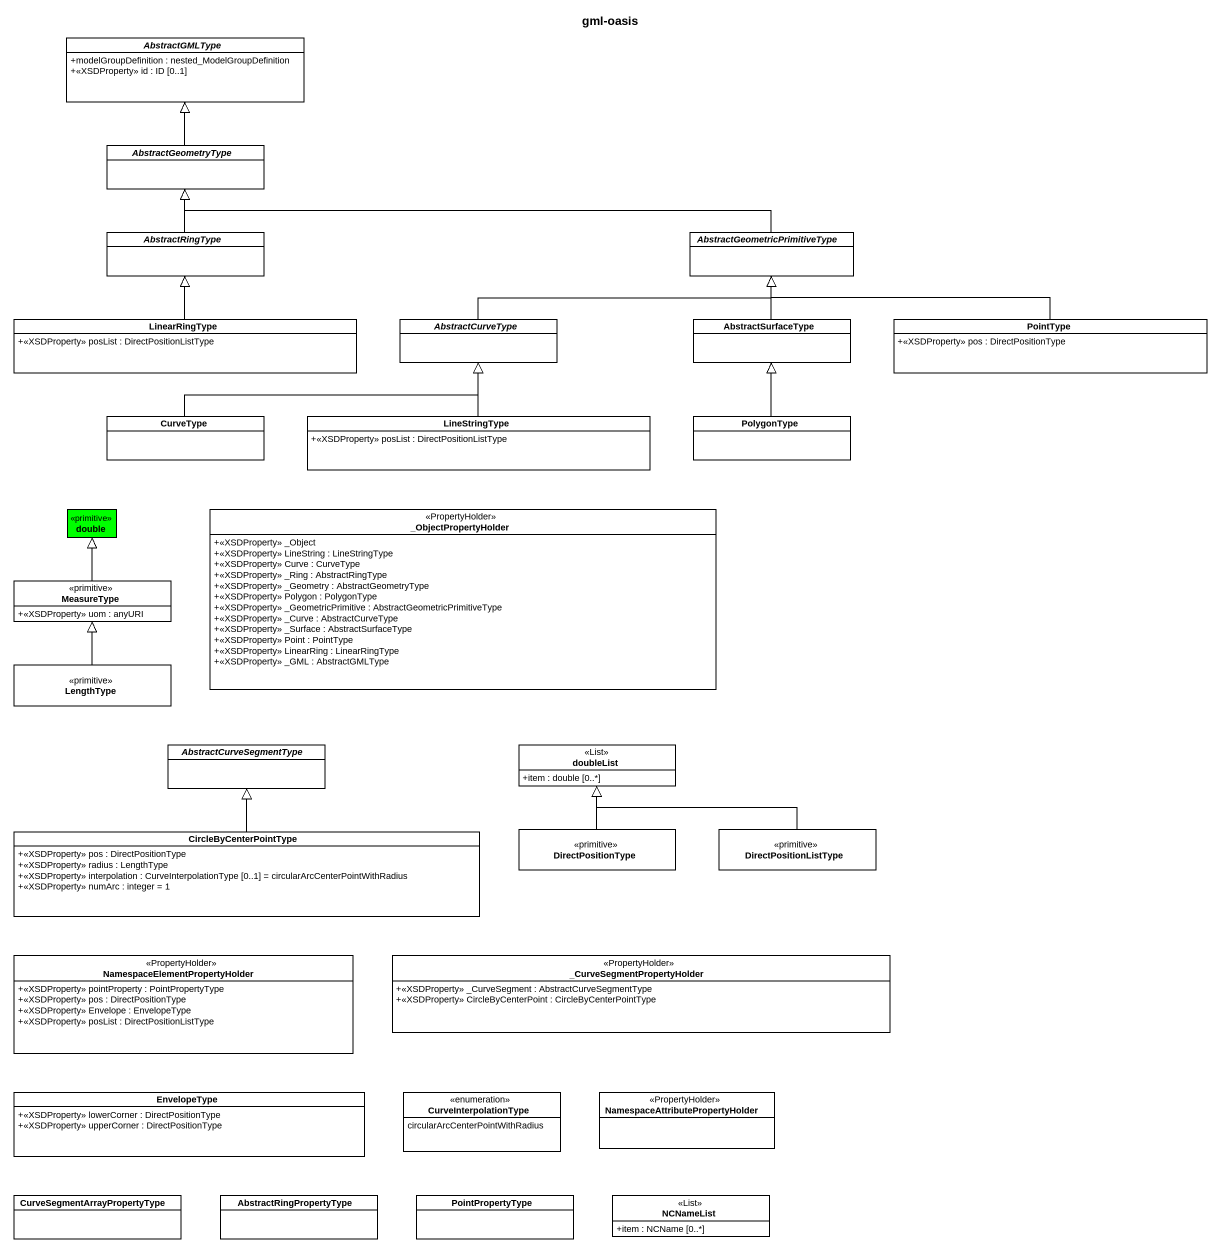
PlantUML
@startuml
title gml-oasis
hide circle
hide empty members
skinparam classAttributeIconSize 0
abstract class AbstractGMLType {
  +modelGroupDefinition : nested_ModelGroupDefinition
  +<<XSDProperty>> id : ID [0..1]
}
abstract class AbstractGeometryType
abstract class AbstractRingType
abstract class "AbstractGeometricPrimitiveType" as AbstractGeometricPrimitiveTy
class LinearRingType {
  +<<XSDProperty>> posList : DirectPositionListType
}
abstract class AbstractCurveType
class AbstractSurfaceType
class PointType {
  +<<XSDProperty>> pos : DirectPositionType
}
class CurveType
class LineStringType {
  +<<XSDProperty>> posList : DirectPositionListType
}
class PolygonType
class double <<primitive>> #00FF00
class "_ObjectPropertyHolder" as ObjectPropertyHolder <<PropertyHolder>> {
  +<<XSDProperty>> _Object
  +<<XSDProperty>> LineString : LineStringType
  +<<XSDProperty>> Curve : CurveType
  +<<XSDProperty>> _Ring : AbstractRingType
  +<<XSDProperty>> _Geometry : AbstractGeometryType
  +<<XSDProperty>> Polygon : PolygonType
  +<<XSDProperty>> _GeometricPrimitive : AbstractGeometricPrimitiveType
  +<<XSDProperty>> _Curve : AbstractCurveType
  +<<XSDProperty>> _Surface : AbstractSurfaceType
  +<<XSDProperty>> Point : PointType
  +<<XSDProperty>> LinearRing : LinearRingType
  +<<XSDProperty>> _GML : AbstractGMLType
}
class MeasureType <<primitive>> {
  +<<XSDProperty>> uom : anyURI
}
class LengthType <<primitive>>
abstract class AbstractCurveSegmentType
class doubleList <<List>> {
  +item : double [0..*]
}
class CircleByCenterPointType {
  +<<XSDProperty>> pos : DirectPositionType
  +<<XSDProperty>> radius : LengthType
  +<<XSDProperty>> interpolation : CurveInterpolationType [0..1] = circularArcCenterPointWithRadius
  +<<XSDProperty>> numArc : integer = 1
}
class DirectPositionType <<primitive>>
class DirectPositionListType <<primitive>>
class "NamespaceElementPropertyHolder" as NamespaceElementPropertyHold <<PropertyHolder>> {
  +<<XSDProperty>> pointProperty : PointPropertyType
  +<<XSDProperty>> pos : DirectPositionType
  +<<XSDProperty>> Envelope : EnvelopeType
  +<<XSDProperty>> posList : DirectPositionListType
}
class "_CurveSegmentPropertyHolder" as CurveSegmentPropertyHolder <<PropertyHolder>> {
  +<<XSDProperty>> _CurveSegment : AbstractCurveSegmentType
  +<<XSDProperty>> CircleByCenterPoint : CircleByCenterPointType
}
class EnvelopeType {
  +<<XSDProperty>> lowerCorner : DirectPositionType
  +<<XSDProperty>> upperCorner : DirectPositionType
}
enum CurveInterpolationType {
  circularArcCenterPointWithRadius
}
class "NamespaceAttributePropertyHolder" as NamespaceAttributePropertyHo <<PropertyHolder>>
class "CurveSegmentArrayPropertyType" as CurveSegmentArrayPropertyTyp
class AbstractRingPropertyType
class PointPropertyType
class NCNameList <<List>> {
  +item : NCName [0..*]
}
AbstractGeometryType -up-|> AbstractGMLType
AbstractRingType -up-|> AbstractGeometryType
AbstractGeometricPrimitiveTy -left-|> AbstractGeometryType
LinearRingType -up-|> AbstractRingType
AbstractCurveType -right-|> AbstractGeometricPrimitiveTy
AbstractSurfaceType -up-|> AbstractGeometricPrimitiveTy
PointType -left-|> AbstractGeometricPrimitiveTy
CurveType -right-|> AbstractCurveType
LineStringType -up-|> AbstractCurveType
PolygonType -up-|> AbstractSurfaceType
MeasureType -up-|> double
LengthType -up-|> MeasureType
CircleByCenterPointType -up-|> AbstractCurveSegmentType
DirectPositionType -up-|> doubleList
DirectPositionListType -left-|> doubleList
@enduml
